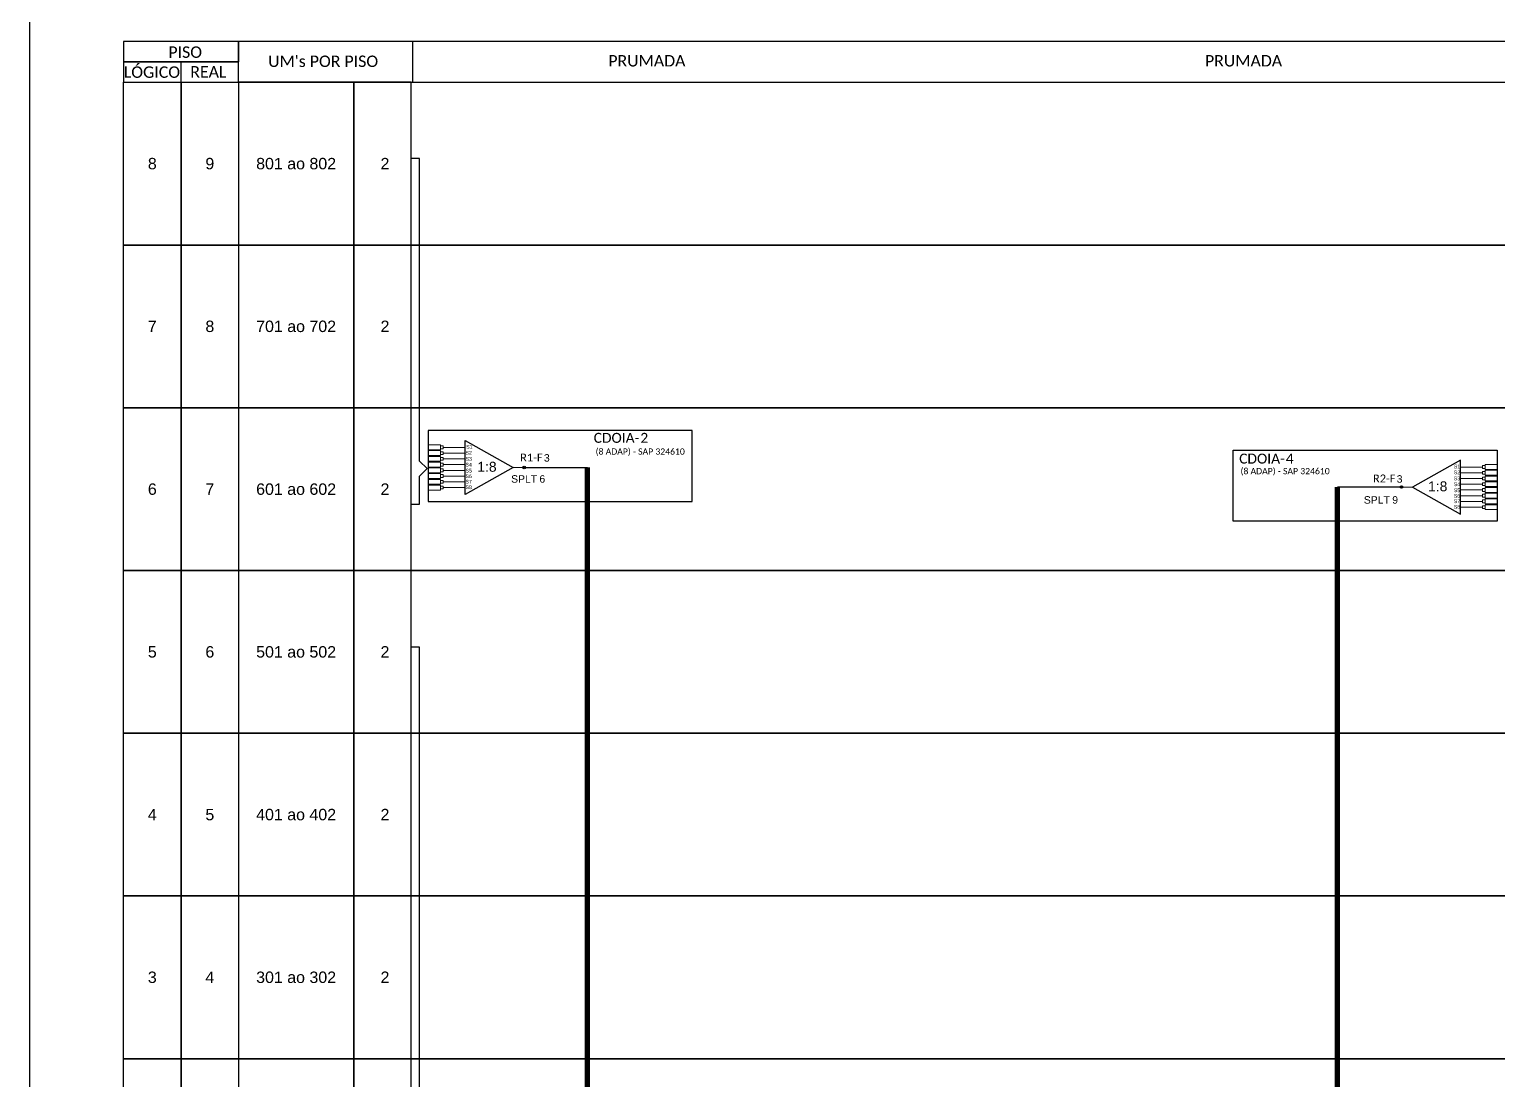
# Model space of a CAD drawing. Extents: x -89 to 749, y -559 to 1299.
# Drawn here: x -89.3 to 58.4, y -215.1 to -109.4 of the extents above; entities that cross this region are included whole.
import ezdxf
from ezdxf.enums import TextEntityAlignment as Align

# ---------------------------------------------------------------- set-up
doc = ezdxf.new("R2010")
doc.units = 0
doc.styles.add('ARIAL', font='arial.ttf')
doc.styles.add('WMF-Calibri0', font='CALIBRI.TTF')

# ---------------------------------------------------------------- blocks, each defined once
blk = doc.blocks.new('SPLT_1-8_SC-APC')
at = {"color": 1}
blk.add_lwpolyline([(-7.37, -2.1), (-17.04, -7.55), (-7.37, -13), (-7.37, -2.1)], dxfattribs=at)
at = {"color": 3, "lineweight": 0}
for points in [[(-2.99, -3.51), (-7.37, -3.51)], [(-7.37, -4.66), (-2.99, -4.66)], [(-7.37, -5.82), (-2.99, -5.82)], [(-2.41, -3.02), (-2.41, -4)], [(-2.41, -3.02), (0, -3.02)], [(-2.41, -4), (0, -4)], [(-2.41, -4.17), (-2.41, -5.16)], [(-2.41, -4.17), (0, -4.17)], [(-2.41, -5.16), (0, -5.16)], [(-2.41, -5.32), (-2.41, -6.31)], [(-2.41, -5.32), (0, -5.32)], [(-7.37, -6.97), (-2.99, -6.97)], [(-7.37, -8.12), (-2.99, -8.12)], [(-2.41, -6.31), (0, -6.31)], [(-2.41, -6.48), (-2.41, -7.46)], [(-2.41, -6.48), (0, -6.48)], [(-2.41, -7.46), (0, -7.46)], [(-2.41, -7.63), (-2.41, -8.62)], [(-2.41, -7.63), (0, -7.63)], [(-2.41, -8.62), (0, -8.62)], [(-2.41, -8.78), (-2.41, -9.77)], [(-2.41, -8.78), (0, -8.78)], [(-7.37, -9.28), (-2.99, -9.28)], [(-7.37, -10.43), (-2.99, -10.43)], [(-7.37, -11.58), (-2.99, -11.58)], [(-2.41, -9.77), (0, -9.77)], [(-2.41, -9.94), (-2.41, -10.92)], [(-2.41, -9.94), (0, -9.94)], [(-2.41, -10.92), (0, -10.92)], [(-2.41, -11.09), (-2.41, -12.08)], [(-2.41, -11.09), (0, -11.09)], [(-2.41, -12.08), (0, -12.08)]]:
    blk.add_lwpolyline(points, dxfattribs=at)
for points in [[(-2.99, -3.22), (-2.41, -3.22), (-2.41, -3.8), (-2.99, -3.8)], [(-2.99, -4.38), (-2.41, -4.38), (-2.41, -4.95), (-2.99, -4.95)], [(-2.99, -5.53), (-2.41, -5.53), (-2.41, -6.1), (-2.99, -6.1)], [(-2.99, -6.68), (-2.41, -6.68), (-2.41, -7.26), (-2.99, -7.26)], [(-2.99, -7.84), (-2.41, -7.84), (-2.41, -8.41), (-2.99, -8.41)], [(-2.99, -8.99), (-2.41, -8.99), (-2.41, -9.56), (-2.99, -9.56)], [(-2.99, -10.14), (-2.41, -10.14), (-2.41, -10.72), (-2.99, -10.72)], [(-2.99, -11.3), (-2.41, -11.3), (-2.41, -11.87), (-2.99, -11.87)]]:
    blk.add_lwpolyline(points, close=True, dxfattribs=at)
at = {"color": 1, "lineweight": 0}
blk.add_lwpolyline([(-17.04, -7.55), (-19.26, -7.55)], dxfattribs=at)
at = {"color": 1, "style": 'ARIAL'}
for s, height, p in [('S1', 0.75, (-8.74, -3.78)), ('S2', 0.75, (-8.74, -4.97)), ('S3', 0.75, (-8.74, -6.18)), ('1:8', 2, (-13.91, -8.4)), ('S4', 0.75, (-8.74, -7.36)), ('S5', 0.75, (-8.74, -8.57)), ('S6', 0.75, (-8.74, -9.69)), ('S7', 0.75, (-8.74, -10.78)), ('S8', 0.75, (-8.74, -11.9))]:
    blk.add_text(s, height=height, dxfattribs=at).set_placement(p)

msp = doc.modelspace()

# ---------------------------------------------------------------- hatches: boundary and pattern name
h = msp.add_hatch(color=3)
h.dxf.hatch_style = 1
edge = h.paths.add_edge_path()
edge.add_arc((-39.54, -153.5), 0.128, 0, 360)
h = msp.add_hatch(color=3)
h.dxf.hatch_style = 1
edge = h.paths.add_edge_path()
edge.add_arc((48.73, -155.47), 0.128, 0, 360)

# ---------------------------------------------------------------- linework, layer by layer
for points in [[(-89.32, -558.69), (749.25, -558.69), (749.25, 35.31), (-89.32, 35.31), (-89.32, -558.69)], [(-68.27, -114.75), (77.4, -114.75), (77.4, -110.63), (-68.27, -110.63), (-68.27, -110.63), (-68.27, -112.69)], [(-50.74, -114.75), (-50.74, -110.63)], [(-74.05, -114.75), (-74.05, -112.69)]]:
    msp.add_lwpolyline(points)
for points in [[(-79.84, -112.69), (-68.27, -112.69), (-68.27, -110.63), (-79.84, -110.63)], [(-79.84, -114.75), (-68.27, -114.75), (-68.27, -112.69), (-79.84, -112.69)], [(-79.84, -114.75), (-74.05, -114.75), (-74.05, -131.12), (-79.84, -131.12)], [(-74.05, -114.75), (-68.27, -114.75), (-68.27, -131.12), (-74.05, -131.12)], [(-56.69, -114.75), (-68.27, -114.75), (-68.27, -131.12), (-56.69, -131.12)], [(-50.91, -114.75), (-56.69, -114.75), (-56.69, -131.12), (-50.91, -131.12)], [(-50.91, -114.75), (60.04, -114.75), (60.04, -131.12), (-50.91, -131.12)], [(-79.84, -131.12), (-74.05, -131.12), (-74.05, -147.49), (-79.84, -147.49)], [(-74.05, -131.12), (-68.27, -131.12), (-68.27, -147.49), (-74.05, -147.49)], [(-56.69, -131.12), (-68.27, -131.12), (-68.27, -147.49), (-56.69, -147.49)], [(-50.91, -131.12), (-56.69, -131.12), (-56.69, -147.49), (-50.91, -147.49)], [(-50.91, -131.12), (60.04, -131.12), (60.04, -147.49), (-50.91, -147.49)], [(-79.84, -147.49), (-74.05, -147.49), (-74.05, -163.86), (-79.84, -163.86)], [(-74.05, -147.49), (-68.27, -147.49), (-68.27, -163.86), (-74.05, -163.86)], [(-56.69, -147.49), (-68.27, -147.49), (-68.27, -163.86), (-56.69, -163.86)], [(-50.91, -147.49), (-56.69, -147.49), (-56.69, -163.86), (-50.91, -163.86)], [(-50.91, -147.49), (60.04, -147.49), (60.04, -163.86), (-50.91, -163.86)], [(-79.84, -163.86), (-74.05, -163.86), (-74.05, -180.23), (-79.84, -180.23)], [(-74.05, -163.86), (-68.27, -163.86), (-68.27, -180.23), (-74.05, -180.23)], [(-56.69, -163.86), (-68.27, -163.86), (-68.27, -180.23), (-56.69, -180.23)], [(-50.91, -163.86), (-56.69, -163.86), (-56.69, -180.23), (-50.91, -180.23)], [(-50.91, -163.86), (60.04, -163.86), (60.04, -180.23), (-50.91, -180.23)], [(-79.84, -180.23), (-74.05, -180.23), (-74.05, -196.61), (-79.84, -196.61)], [(-74.05, -180.23), (-68.27, -180.23), (-68.27, -196.61), (-74.05, -196.61)], [(-56.69, -180.23), (-68.27, -180.23), (-68.27, -196.61), (-56.69, -196.61)], [(-50.91, -180.23), (-56.69, -180.23), (-56.69, -196.61), (-50.91, -196.61)], [(-50.91, -180.23), (60.04, -180.23), (60.04, -196.61), (-50.91, -196.61)], [(-79.84, -196.61), (-74.05, -196.61), (-74.05, -212.98), (-79.84, -212.98)], [(-74.05, -196.61), (-68.27, -196.61), (-68.27, -212.98), (-74.05, -212.98)], [(-56.69, -196.61), (-68.27, -196.61), (-68.27, -212.98), (-56.69, -212.98)], [(-50.91, -196.61), (-56.69, -196.61), (-56.69, -212.98), (-50.91, -212.98)], [(-50.91, -196.61), (60.04, -196.61), (60.04, -212.98), (-50.91, -212.98)], [(-79.84, -212.98), (-74.05, -212.98), (-74.05, -229.35), (-79.84, -229.35)], [(-74.05, -212.98), (-68.27, -212.98), (-68.27, -229.35), (-74.05, -229.35)], [(-56.69, -212.98), (-68.27, -212.98), (-68.27, -229.35), (-56.69, -229.35)], [(-50.91, -212.98), (-56.69, -212.98), (-56.69, -229.35), (-50.91, -229.35)], [(-50.91, -212.98), (60.04, -212.98), (60.04, -229.35), (-50.91, -229.35)]]:
    msp.add_lwpolyline(points, close=True)
at = {"color": 3}
for points in [[(-50.91, -157.19), (-50.08, -157.19), (-50.08, -154.36), (-49.3, -153.61), (-50.08, -152.85), (-50.08, -122.42), (-50.91, -122.42)], [(-50.91, -264.26), (-50.08, -264.26), (-50.08, -238.14), (-49.3, -237.38), (-50.08, -236.63), (-50.08, -171.58), (-50.91, -171.58)]]:
    msp.add_lwpolyline(points, dxfattribs=at)
at = {"color": 1}
for points in [[(-22.62, -149.78), (-49.18, -149.78), (-49.18, -156.94), (-22.62, -156.94)], [(31.81, -151.75), (58.37, -151.75), (58.37, -158.91), (31.81, -158.91)]]:
    msp.add_lwpolyline(points, close=True, dxfattribs=at)
at = {"color": 3, "lineweight": 0}
for points in [[(-47.96, -151.24), (-49.17, -151.24)], [(-47.96, -151.73), (-49.17, -151.73)], [(-47.96, -151.81), (-49.17, -151.81)], [(-47.96, -151.24), (-47.96, -151.73)], [(-47.96, -151.81), (-47.96, -152.31)], [(-47.67, -151.48), (-45.48, -151.48)], [(-45.48, -152.06), (-47.67, -152.06)], [(-47.96, -152.31), (-49.17, -152.31)], [(-47.96, -152.39), (-49.17, -152.39)], [(-47.96, -152.88), (-49.17, -152.88)], [(-47.96, -152.97), (-49.17, -152.97)], [(-47.96, -153.46), (-49.17, -153.46)], [(-47.96, -153.54), (-49.17, -153.54)], [(-47.96, -152.39), (-47.96, -152.88)], [(-47.96, -152.97), (-47.96, -153.46)], [(-47.96, -153.54), (-47.96, -154.04)], [(-45.48, -152.64), (-47.67, -152.64)], [(-45.48, -153.21), (-47.67, -153.21)], [(-47.96, -154.04), (-49.17, -154.04)], [(-47.96, -154.12), (-49.17, -154.12)], [(-47.96, -154.61), (-49.17, -154.61)], [(-47.96, -154.7), (-49.17, -154.7)], [(-47.96, -154.12), (-47.96, -154.61)], [(-47.96, -154.7), (-47.96, -155.19)], [(-45.48, -153.79), (-47.67, -153.79)], [(-45.48, -154.37), (-47.67, -154.37)], [(-45.48, -154.94), (-47.67, -154.94)], [(-47.96, -155.19), (-49.17, -155.19)], [(-47.96, -155.27), (-49.17, -155.27)], [(-47.96, -155.77), (-49.17, -155.77)], [(-47.96, -155.27), (-47.96, -155.77)], [(-45.48, -155.52), (-47.67, -155.52)]]:
    msp.add_lwpolyline(points, dxfattribs=at)
for points in [[(-47.67, -151.34), (-47.96, -151.34), (-47.96, -151.63), (-47.67, -151.63)], [(-47.67, -151.92), (-47.96, -151.92), (-47.96, -152.2), (-47.67, -152.2)], [(-47.67, -152.49), (-47.96, -152.49), (-47.96, -152.78), (-47.67, -152.78)], [(-47.67, -153.07), (-47.96, -153.07), (-47.96, -153.36), (-47.67, -153.36)], [(-47.67, -153.65), (-47.96, -153.65), (-47.96, -153.93), (-47.67, -153.93)], [(-47.67, -154.22), (-47.96, -154.22), (-47.96, -154.51), (-47.67, -154.51)], [(-47.67, -154.8), (-47.96, -154.8), (-47.96, -155.09), (-47.67, -155.09)], [(-47.67, -155.38), (-47.96, -155.38), (-47.96, -155.66), (-47.67, -155.66)]]:
    msp.add_lwpolyline(points, close=True, dxfattribs=at)
at = {"color": 1}
msp.add_lwpolyline([(-45.48, -150.78), (-40.65, -153.5), (-45.48, -156.23), (-45.48, -150.78)], dxfattribs=at)
at = {"color": 1, "lineweight": 0}
msp.add_lwpolyline([(-40.65, -153.5), (-39.54, -153.5)], dxfattribs=at)
at = {"color": 5}
msp.add_lwpolyline([(-39.54, -153.5), (-33.18, -153.5)], dxfattribs=at)
at = {"color": 5, "const_width": 0.55}
msp.add_lwpolyline([(-13.45, -257.98), (-13.45, -246.9), (-33.18, -246.9), (-33.18, -153.5)], dxfattribs=at)
at = {"color": 6, "const_width": 0.55}
msp.add_lwpolyline([(-10, -257.98), (-10, -247.67), (42.28, -247.67), (42.28, -155.47)], dxfattribs=at)
at = {"color": 6}
msp.add_lwpolyline([(48.73, -155.47), (42.28, -155.47)], dxfattribs=at)
at = {"color": 3}
for centre in [(-39.54, -153.5), (48.73, -155.47)]:
    msp.add_circle(centre, 0.128, dxfattribs=at)

# ---------------------------------------------------------------- block references
at = {"color": 3, "xscale": 0.5, "yscale": 0.5, "zscale": 0.5}
msp.add_blockref('SPLT_1-8_SC-APC', (58.36, -151.7), dxfattribs=at)

# ---------------------------------------------------------------- texts
at = {"style": 'WMF-Calibri0'}
for s, p in [('     PISO', (-77.36, -112.29)), ("UM's POR PISO", (-65.29, -113.21)), ('PRUMADA', (-31.07, -113.16)), ('PRUMADA', (28.96, -113.16)), ('  LÓGICO', (-80.63, -114.3)), ('    REAL', (-74.75, -114.27))]:
    msp.add_text(s, height=1.15, dxfattribs=at).set_placement(p)
at = {"style": 'ARIAL'}
for s, p in [('8', (-76.95, -122.93)), ('9', (-71.16, -122.93)), ('801 ao 802', (-62.48, -122.93)), ('2', (-53.54, -122.93)), ('7', (-76.95, -139.3)), ('8', (-71.16, -139.3)), ('701 ao 702', (-62.48, -139.3)), ('2', (-53.54, -139.3)), ('6', (-76.95, -155.68)), ('7', (-71.16, -155.68)), ('601 ao 602', (-62.48, -155.68)), ('2', (-53.54, -155.68)), ('5', (-76.95, -172.05)), ('6', (-71.16, -172.05)), ('501 ao 502', (-62.48, -172.05)), ('2', (-53.54, -172.05)), ('4', (-76.95, -188.42)), ('5', (-71.16, -188.42)), ('401 ao 402', (-62.48, -188.42)), ('2', (-53.54, -188.42)), ('3', (-76.95, -204.79)), ('4', (-71.16, -204.79)), ('301 ao 302', (-62.48, -204.79)), ('2', (-53.54, -204.79))]:
    msp.add_text(s, height=1.15, dxfattribs=at).set_placement(p, align=Align.MIDDLE_CENTER)
at = {"color": 1}
for s, height, style, p in [('CDOIA-', 1, 'WMF-Calibri0', (-32.54, -151.02)), ('2', 1, 'WMF-Calibri0', (-27.85, -151.02)), ('S2', 0.375, 'ARIAL', (-45.44, -152.21)), ('S1', 0.375, 'ARIAL', (-45.37, -151.62)), ('CDOIA-', 1, 'WMF-Calibri0', (32.4, -153.11)), ('4', 1, 'WMF-Calibri0', (37.09, -153.11)), ('S3', 0.375, 'ARIAL', (-45.44, -152.82)), ('S4', 0.375, 'ARIAL', (-45.44, -153.41)), ('1:8', 1, 'ARIAL', (-44.25, -153.93)), ('S5', 0.375, 'ARIAL', (-45.44, -154.01)), ('S6', 0.375, 'ARIAL', (-45.44, -154.57)), ('S7', 0.375, 'ARIAL', (-45.44, -155.12)), ('S8', 0.375, 'ARIAL', (-45.44, -155.68))]:
    msp.add_text(s, height=height, dxfattribs=dict(at, style=style)).set_placement(p)
at = {"color": 5, "style": 'WMF-Calibri0'}
msp.add_text('R1-F', height=0.8, dxfattribs=at).set_placement((-39.94, -152.9))
at = {"color": 1, "style": 'WMF-Calibri0'}
for p in [(-27.86, -152.21), (37.02, -154.18)]:
    msp.add_text('(8 ADAP) - SAP 324610', height=0.625, dxfattribs=at).set_placement(p, align=Align.CENTER)
at = {"color": 5, "style": 'ARIAL'}
msp.add_text('3', height=0.75, dxfattribs=at).set_placement((-37.26, -152.91), align=Align.CENTER)
at = {"color": 7, "style": 'ARIAL'}
for s, p in [('SPLT', (-39.54, -155.03)), ('6', (-37.71, -155.03)), ('SPLT', (46.25, -157.14)), ('9', (48.09, -157.14))]:
    msp.add_text(s, height=0.75, dxfattribs=at).set_placement(p, align=Align.CENTER)
at = {"color": 6, "style": 'WMF-Calibri0'}
msp.add_text('R2-F', height=0.8, dxfattribs=at).set_placement((45.86, -155.01))
at = {"color": 6, "style": 'ARIAL'}
msp.add_text('3', height=0.75, dxfattribs=at).set_placement((48.54, -155.03), align=Align.CENTER)

doc.saveas('drawing.dxf')
